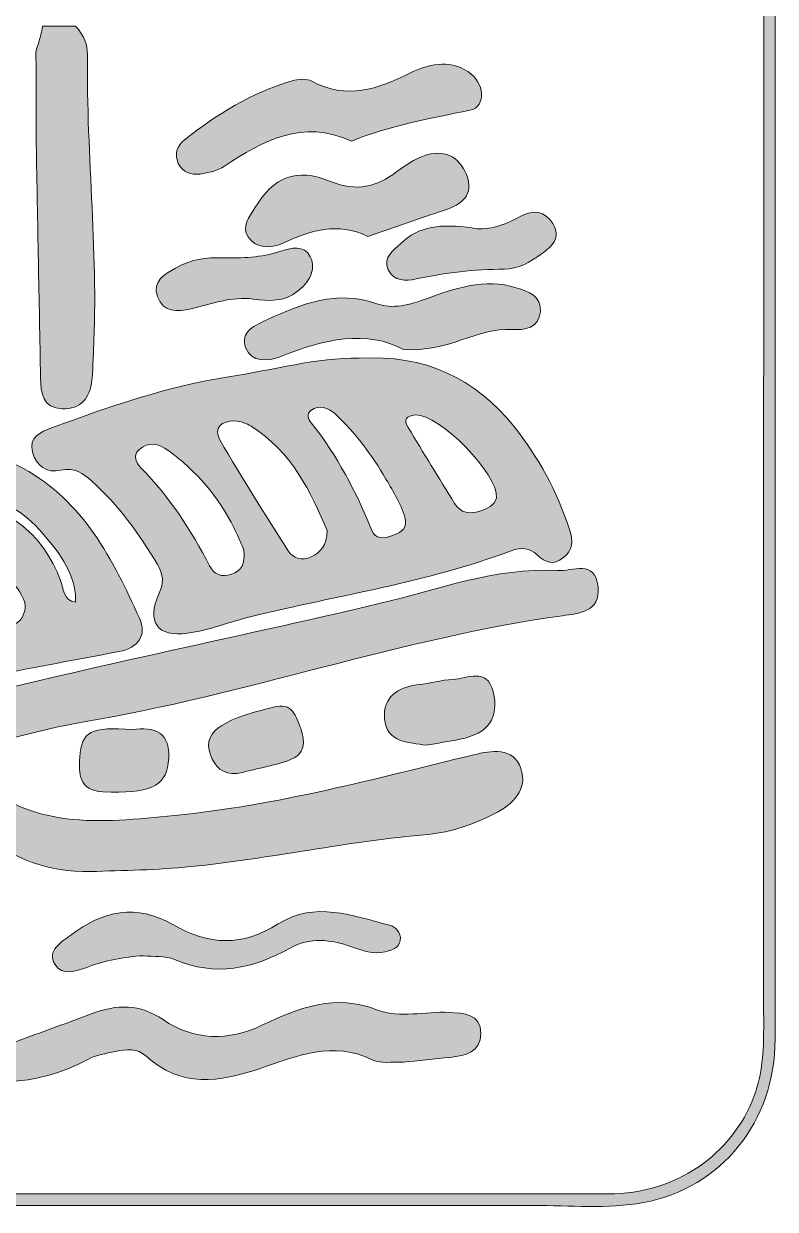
# Model space of a CAD drawing. Extents: x 89 to 398, y -3051 to -2619.
# Drawn here: x 235.5 to 397.9, y -3050.5 to -2794.2 of the extents above; entities that cross this region are included whole.
import ezdxf

# ---------------------------------------------------------------- set-up
doc = ezdxf.new("R2010")
doc.units = 0
doc.header["$MEASUREMENT"] = 0
doc.layers.add('Layer 1', color=7, linetype='Continuous', lineweight=0)

msp = doc.modelspace()

# ---------------------------------------------------------------- hatches: boundary and pattern name
at = {"layer": 'Layer 1', "true_color": 0x000000, "transparency": 33554687}
h = msp.add_hatch(color=18, dxfattribs=at)
h.dxf.hatch_style = 2
edge = h.paths.add_edge_path()
edge.add_spline(control_points=[(395.41, -2834.51), (395.41, -2834.51), (395.36, -2834.51), (395.36, -2834.51), (395.36, -2893.45), (395.35, -2952.4), (395.36, -3011.36), (395.36, -3016.33), (395.07, -3021.24), (393.32, -3025.98), (388.55, -3038.83), (376.22, -3047.21), (361.9, -3047.21), (285.21, -3047.21), (208.53, -3047.19), (131.85, -3047.18), (129.32, -3047.18), (126.78, -3047.24), (124.25, -3047.15), (106.21, -3046.51), (92.63, -3032.98), (91.91, -3014.96), (91.88, -3014.04), (91.89, -3013.12), (91.89, -3012.19), (91.89, -2893.72), (91.91, -2775.24), (91.86, -2656.76), (91.86, -2647.1), (94.45, -2638.63), (101.4, -2631.69), (108.31, -2624.81), (116.65, -2621.75), (126.35, -2621.76), (182.88, -2621.82), (239.42, -2621.79), (295.95, -2621.79), (318.06, -2621.79), (340.17, -2621.7), (362.27, -2621.82), (378.69, -2621.91), (391.69, -2632.65), (394.78, -2648.36), (395.61, -2652.57), (395.39, -2656.85), (395.4, -2661.1), (395.41, -2718.9), (395.41, -2776.7), (395.41, -2834.51)], knot_values=[0, 0, 0, 0, 1, 1, 1, 2, 2, 2, 3, 3, 3, 4, 4, 4, 5, 5, 5, 6, 6, 6, 7, 7, 7, 8, 8, 8, 9, 9, 9, 10, 10, 10, 11, 11, 11, 12, 12, 12, 13, 13, 13, 14, 14, 14, 15, 15, 15, 16, 16, 16, 16], degree=3, periodic=0)
edge = h.paths.add_edge_path()
edge.add_spline(control_points=[(397.82, -2885.96), (397.82, -2808.7), (397.84, -2731.44), (397.82, -2654.18), (397.82, -2643.95), (393.9, -2635.4), (386.42, -2628.46), (379.29, -2621.84), (370.71, -2619.18), (361.14, -2619.2), (341.22, -2619.24), (321.3, -2619.24), (301.38, -2619.24), (242.77, -2619.23), (184.16, -2619.22), (125.55, -2619.21), (114.3, -2619.21), (104.99, -2623.52), (97.62, -2632.01), (91.39, -2639.17), (89.33, -2647.62), (89.34, -2656.94), (89.42, -2716.01), (89.38, -2775.08), (89.38, -2834.15), (89.38, -2883.43), (89.37, -2932.71), (89.39, -2981.99), (89.39, -2993.61), (89.33, -3005.24), (89.56, -3016.86), (89.73, -3025.02), (93.06, -3032), (98.53, -3038.01), (106.54, -3046.79), (116.67, -3049.82), (128.32, -3049.8), (200.74, -3049.68), (273.17, -3049.77), (345.59, -3049.7), (353.52, -3049.69), (361.52, -3050.53), (369.39, -3049.07), (386.3, -3045.92), (397.82, -3031.58), (397.83, -3013.77), (397.86, -2971.17), (397.82, -2928.57), (397.82, -2885.96)], knot_values=[0, 0, 0, 0, 1, 1, 1, 2, 2, 2, 3, 3, 3, 4, 4, 4, 5, 5, 5, 6, 6, 6, 7, 7, 7, 8, 8, 8, 9, 9, 9, 10, 10, 10, 11, 11, 11, 12, 12, 12, 13, 13, 13, 14, 14, 14, 15, 15, 15, 16, 16, 16, 16], degree=3, periodic=0)
at = {"layer": 'Layer 1', "true_color": 0x1b2251, "transparency": 33554687}
h = msp.add_hatch(color=179, dxfattribs=at)
h.dxf.hatch_style = 2
edge = h.paths.add_edge_path()
edge.add_spline(control_points=[(249.28, -2800.88), (249.31, -2798.74), (248.68, -2796.91), (246.72, -2794.72), (246.72, -2794.72), (239.59, -2794.72), (239.59, -2794.72), (239.29, -2796.38), (238.87, -2798.03), (238.28, -2799.69), (237.94, -2800.61), (238.21, -2801.75), (238.21, -2802.79), (238.21, -2808.61), (238.14, -2814.43), (238.23, -2820.25), (238.51, -2837.08), (238.87, -2853.91), (239.15, -2870.74), (239.2, -2874.12), (239.63, -2877.27), (243.83, -2877.44), (247.84, -2877.59), (249.83, -2875.1), (250.27, -2871.28), (250.43, -2869.84), (250.42, -2868.38), (250.5, -2866.93), (251.82, -2844.88), (249.02, -2822.91), (249.28, -2800.88)], knot_values=[0, 0, 0, 0, 1, 1, 1, 2, 2, 2, 3, 3, 3, 4, 4, 4, 5, 5, 5, 6, 6, 6, 7, 7, 7, 8, 8, 8, 9, 9, 9, 10, 10, 10, 10], degree=3, periodic=0)
at = {"layer": 'Layer 1', "true_color": 0x064e29, "transparency": 33554687}
h = msp.add_hatch(color=118, dxfattribs=at)
h.dxf.hatch_style = 2
edge = h.paths.add_edge_path()
edge.add_spline(control_points=[(306.37, -2819.57), (295.69, -2814.74), (287.22, -2819.46), (278.86, -2825), (277.38, -2825.98), (275.42, -2826.44), (273.62, -2826.69), (271.7, -2826.96), (269.83, -2826.33), (268.91, -2824.38), (268, -2822.43), (268.64, -2820.57), (270.2, -2819.34), (277.25, -2813.81), (284.78, -2809.06), (293.48, -2806.54), (294.81, -2806.15), (296.64, -2806), (297.76, -2806.61), (305.28, -2810.75), (311.94, -2808.29), (318.91, -2804.88), (322.71, -2803.02), (327.22, -2801.84), (331.44, -2804.52), (335.11, -2806.86), (335.54, -2812.15), (331.91, -2812.9), (323.27, -2814.67), (314.6, -2816.22), (306.37, -2819.57)], knot_values=[0, 0, 0, 0, 1, 1, 1, 2, 2, 2, 3, 3, 3, 4, 4, 4, 5, 5, 5, 6, 6, 6, 7, 7, 7, 8, 8, 8, 9, 9, 9, 10, 10, 10, 10], degree=3, periodic=0)
h = msp.add_hatch(color=118, dxfattribs=at)
h.dxf.hatch_style = 2
edge = h.paths.add_edge_path()
edge.add_spline(control_points=[(309.83, -2840.18), (303.31, -2836.99), (297.37, -2838.9), (291.34, -2841.69), (288.96, -2842.8), (285.72, -2842.9), (283.97, -2840.29), (282.49, -2838.1), (284.31, -2835.9), (285.45, -2834), (289.41, -2827.41), (294.32, -2825.21), (301.81, -2828.28), (307.49, -2830.61), (311.71, -2829.47), (316.15, -2826.17), (317.96, -2824.82), (319.9, -2823.45), (322.01, -2822.73), (326.12, -2821.32), (329.51, -2822.7), (331.15, -2826.8), (332.91, -2831.23), (330.19, -2833.25), (326.39, -2834.51), (320.91, -2836.33), (315.45, -2838.25), (309.83, -2840.18)], knot_values=[0, 0, 0, 0, 1, 1, 1, 2, 2, 2, 3, 3, 3, 4, 4, 4, 5, 5, 5, 6, 6, 6, 7, 7, 7, 8, 8, 8, 9, 9, 9, 9], degree=3, periodic=0)
h = msp.add_hatch(color=118, dxfattribs=at)
h.dxf.hatch_style = 2
edge = h.paths.add_edge_path()
edge.add_spline(control_points=[(332.36, -2838.35), (335.14, -2838.97), (339.07, -2838.01), (342.79, -2835.86), (345.57, -2834.26), (348.12, -2834.71), (349.81, -2837.39), (351.75, -2840.48), (349.61, -2842.32), (347.3, -2844.02), (344.9, -2845.77), (342.29, -2847.25), (339.36, -2847.26), (332.9, -2847.28), (326.58, -2848.02), (320.28, -2849.38), (318.08, -2849.85), (315.5, -2849.97), (314.28, -2847.4), (312.97, -2844.63), (315.49, -2843.16), (316.96, -2841.72), (320.82, -2837.94), (325.71, -2837.37), (332.36, -2838.35)], knot_values=[0, 0, 0, 0, 1, 1, 1, 2, 2, 2, 3, 3, 3, 4, 4, 4, 5, 5, 5, 6, 6, 6, 7, 7, 7, 8, 8, 8, 8], degree=3, periodic=0)
h = msp.add_hatch(color=118, dxfattribs=at)
h.dxf.hatch_style = 2
edge = h.paths.add_edge_path()
edge.add_spline(control_points=[(285.1, -2853.72), (280.43, -2853.11), (276.11, -2854.76), (271.7, -2855.82), (268.72, -2856.53), (265.65, -2856.7), (264.42, -2853.14), (263.24, -2849.76), (266.03, -2848.34), (268.34, -2847.01), (271.47, -2845.21), (274.93, -2844.67), (278.52, -2844.79), (282.68, -2844.93), (286.82, -2844.73), (290.81, -2843.45), (293.31, -2842.65), (296.12, -2841.89), (297.42, -2844.59), (298.85, -2847.54), (296.96, -2850.27), (294.62, -2852.12), (291.85, -2854.32), (288.45, -2854.2), (285.1, -2853.72)], knot_values=[0, 0, 0, 0, 1, 1, 1, 2, 2, 2, 3, 3, 3, 4, 4, 4, 5, 5, 5, 6, 6, 6, 7, 7, 7, 8, 8, 8, 8], degree=3, periodic=0)
h = msp.add_hatch(color=118, dxfattribs=at)
h.dxf.hatch_style = 2
edge = h.paths.add_edge_path()
edge.add_spline(control_points=[(317.53, -2864.63), (309.85, -2860.36), (300.3, -2862.27), (290.7, -2866.29), (288.36, -2867.27), (284.69, -2867.34), (283.52, -2864.37), (282.04, -2860.66), (285.75, -2859.29), (288.19, -2858.16), (295.59, -2854.71), (303.14, -2851.74), (311.57, -2854.69), (315.31, -2856), (318.89, -2854.99), (322.5, -2853.66), (328.75, -2851.37), (335.1, -2849.17), (341.9, -2851.26), (344.52, -2852.06), (347.44, -2853.08), (347.13, -2856.49), (346.81, -2860), (343.77, -2860.46), (341, -2860.31), (333.5, -2859.9), (327.28, -2865.28), (317.53, -2864.63)], knot_values=[0, 0, 0, 0, 1, 1, 1, 2, 2, 2, 3, 3, 3, 4, 4, 4, 5, 5, 5, 6, 6, 6, 7, 7, 7, 8, 8, 8, 9, 9, 9, 9], degree=3, periodic=0)
at = {"layer": 'Layer 1', "true_color": 0x1b2251, "transparency": 33554687}
h = msp.add_hatch(color=179, dxfattribs=at)
h.dxf.hatch_style = 2
edge = h.paths.add_edge_path()
edge.add_spline(control_points=[(337.62, -2896.7), (338.24, -2891.69), (325.19, -2878.48), (320.17, -2878.79), (318.12, -2878.92), (317.47, -2879.71), (318.56, -2881.51), (321.88, -2887), (325.23, -2892.47), (328.61, -2897.92), (329.91, -2900.02), (331.86, -2900.29), (334.06, -2899.56), (335.64, -2899.03), (337.2, -2898.45), (337.62, -2896.7)], knot_values=[0, 0, 0, 0, 1, 1, 1, 2, 2, 2, 3, 3, 3, 4, 4, 4, 5, 5, 5, 5], degree=3, periodic=0)
edge = h.paths.add_edge_path()
edge.add_spline(control_points=[(318.02, -2901.58), (317.25, -2898.29), (315.42, -2895.5), (313.76, -2892.64), (310.74, -2887.4), (307.14, -2882.59), (302.69, -2878.48), (301.26, -2877.17), (299.38, -2876.54), (297.56, -2877.81), (296.48, -2878.56), (296.96, -2879.68), (297.62, -2880.51), (303.27, -2887.53), (307.33, -2895.43), (310.7, -2903.73), (311.51, -2905.73), (313.31, -2905.48), (314.96, -2904.91), (316.55, -2904.37), (318.17, -2903.77), (318.02, -2901.58)], knot_values=[0, 0, 0, 0, 1, 1, 1, 2, 2, 2, 3, 3, 3, 4, 4, 4, 5, 5, 5, 6, 6, 6, 7, 7, 7, 7], degree=3, periodic=0)
edge = h.paths.add_edge_path()
edge.add_spline(control_points=[(283.08, -2908.05), (282.61, -2906.98), (281.87, -2905.06), (280.96, -2903.23), (277.58, -2896.44), (272.77, -2890.83), (266.64, -2886.41), (264.73, -2885.03), (262.39, -2884.39), (260.39, -2886.33), (259.07, -2887.61), (259.79, -2889.12), (260.84, -2890.19), (266.96, -2896.46), (271.72, -2903.66), (275.68, -2911.44), (276.62, -2913.31), (278.32, -2913.96), (280.41, -2913.24), (282.46, -2912.54), (283.35, -2911.12), (283.08, -2908.05)], knot_values=[0, 0, 0, 0, 1, 1, 1, 2, 2, 2, 3, 3, 3, 4, 4, 4, 5, 5, 5, 6, 6, 6, 7, 7, 7, 7], degree=3, periodic=0)
edge = h.paths.add_edge_path()
edge.add_spline(control_points=[(301.08, -2903.78), (297.52, -2895.51), (293.48, -2886.68), (284.65, -2881.24), (283.62, -2880.61), (282.33, -2880.08), (281.15, -2880.07), (278.37, -2880.04), (276.3, -2881.44), (277.97, -2884.31), (282.65, -2892.38), (287.63, -2900.28), (292.65, -2908.15), (293.72, -2909.84), (295.69, -2910.44), (297.62, -2909.46), (299.53, -2908.5), (301.06, -2907.09), (301.08, -2903.78)], knot_values=[0, 0, 0, 0, 1, 1, 1, 2, 2, 2, 3, 3, 3, 4, 4, 4, 5, 5, 5, 6, 6, 6, 6], degree=3, periodic=0)
edge = h.paths.add_edge_path()
edge.add_spline(control_points=[(307.95, -2866.53), (322.21, -2865.65), (333.03, -2870.83), (341.38, -2881.23), (346.75, -2887.92), (350.75, -2895.4), (353.43, -2903.58), (354.22, -2905.98), (354.18, -2908.01), (352.03, -2909.7), (349.95, -2911.33), (348.17, -2910.71), (346.51, -2909.1), (344.8, -2907.45), (342.99, -2907.35), (340.8, -2908.17), (322.63, -2914.97), (303.44, -2917.78), (284.71, -2922.35), (280.08, -2923.48), (275.58, -2925.34), (270.91, -2925.99), (264.35, -2926.9), (261.97, -2923.5), (264.73, -2917.49), (265.83, -2915.09), (265.72, -2913.3), (264.43, -2911.13), (260.48, -2904.49), (256.02, -2898.28), (250.22, -2893.1), (248.32, -2891.41), (246.48, -2890), (243.57, -2890.71), (240.43, -2891.47), (238.25, -2889.75), (237.43, -2886.84), (236.51, -2883.55), (239.22, -2882.45), (241.53, -2881.6), (254, -2876.97), (266.59, -2872.59), (279.78, -2870.56), (289.4, -2869.07), (298.86, -2866.34), (307.95, -2866.53)], knot_values=[0, 0, 0, 0, 1, 1, 1, 2, 2, 2, 3, 3, 3, 4, 4, 4, 5, 5, 5, 6, 6, 6, 7, 7, 7, 8, 8, 8, 9, 9, 9, 10, 10, 10, 11, 11, 11, 12, 12, 12, 13, 13, 13, 14, 14, 14, 15, 15, 15, 15], degree=3, periodic=0)
h = msp.add_hatch(color=179, dxfattribs=at)
h.dxf.hatch_style = 2
edge = h.paths.add_edge_path()
edge.add_spline(control_points=[(222.49, -2920.65), (222.64, -2923.1), (222.78, -2925.98), (226.46, -2925.2), (229.82, -2924.49), (234.52, -2925.79), (235.78, -2921.04), (236.55, -2918.13), (231.52, -2912.22), (228.95, -2912.56), (224.45, -2913.16), (222.96, -2916.46), (222.49, -2920.65)], knot_values=[0, 0, 0, 0, 1, 1, 1, 2, 2, 2, 3, 3, 3, 4, 4, 4, 4], degree=3, periodic=0)
edge = h.paths.add_edge_path()
edge.add_spline(control_points=[(246.7, -2919.29), (246.93, -2914.73), (244.8, -2910.28), (239.61, -2904.37), (231.19, -2894.79), (223.67, -2895.1), (216.87, -2905.87), (213.18, -2911.71), (210.27, -2918.11), (212.23, -2925.45), (214.25, -2918.58), (215.52, -2911.53), (219.3, -2905.3), (223.02, -2899.15), (228.69, -2897.85), (234.46, -2902.15), (238.72, -2905.32), (241.57, -2909.58), (243.47, -2914.55), (244.14, -2916.29), (244.01, -2918.78), (246.7, -2919.29)], knot_values=[0, 0, 0, 0, 1, 1, 1, 2, 2, 2, 3, 3, 3, 4, 4, 4, 5, 5, 5, 6, 6, 6, 7, 7, 7, 7], degree=3, periodic=0)
edge = h.paths.add_edge_path()
edge.add_spline(control_points=[(201.86, -2942.68), (206.74, -2944.58), (211.28, -2943.1), (215.79, -2941.93), (247.77, -2933.62), (280.18, -2927.16), (312.33, -2919.58), (325.04, -2916.58), (337.36, -2911.68), (350.74, -2912.44), (354.07, -2912.63), (358.91, -2909.87), (359.58, -2915.97), (360.18, -2921.44), (355.36, -2921.7), (351.92, -2922.18), (316.85, -2927.08), (283.42, -2939.32), (248.55, -2945.14), (240.58, -2946.47), (232.78, -2948.84), (224.9, -2950.72), (223.48, -2951.06), (221.74, -2951.21), (221.37, -2952.84), (220.97, -2954.61), (222.9, -2954.99), (223.88, -2955.97), (236.61, -2968.78), (252.05, -2966.98), (268.1, -2965.39), (290.18, -2963.21), (311.37, -2957.44), (332.76, -2952.26), (336.45, -2951.37), (341.34, -2950.52), (342.92, -2955.22), (344.45, -2959.78), (341.21, -2963), (337.14, -2965.05), (332.65, -2967.32), (327.9, -2969.03), (322.93, -2969.46), (305.71, -2970.92), (288.82, -2974.73), (271.65, -2976.44), (264.42, -2977.16), (257.12, -2977.28), (249.85, -2977.5), (240.96, -2977.76), (233.2, -2974.74), (226.3, -2969.14), (217.94, -2962.35), (209.9, -2955.04), (198.48, -2953.45), (195.01, -2952.97), (192.14, -2950.51), (189.63, -2947.9), (182.04, -2940.02), (182.78, -2934.6), (192.85, -2931.15), (199.34, -2928.92), (201.66, -2925.28), (202.33, -2918.66), (203.34, -2908.55), (206.99, -2899.28), (215.13, -2892.42), (221.09, -2887.41), (228.69, -2886.63), (235.44, -2890.35), (248.47, -2897.52), (254.77, -2910), (260.53, -2922.75), (262.17, -2926.35), (260.32, -2929.16), (256.1, -2929.94), (245.49, -2931.92), (234.88, -2933.96), (224.27, -2935.97), (216.61, -2937.42), (209.02, -2939.12), (201.86, -2942.68)], knot_values=[0, 0, 0, 0, 1, 1, 1, 2, 2, 2, 3, 3, 3, 4, 4, 4, 5, 5, 5, 6, 6, 6, 7, 7, 7, 8, 8, 8, 9, 9, 9, 10, 10, 10, 11, 11, 11, 12, 12, 12, 13, 13, 13, 14, 14, 14, 15, 15, 15, 16, 16, 16, 17, 17, 17, 18, 18, 18, 19, 19, 19, 20, 20, 20, 21, 21, 21, 22, 22, 22, 23, 23, 23, 24, 24, 24, 25, 25, 25, 26, 26, 26, 27, 27, 27, 27], degree=3, periodic=0)
h = msp.add_hatch(color=179, dxfattribs=at)
h.dxf.hatch_style = 2
edge = h.paths.add_edge_path()
edge.add_spline(control_points=[(322.51, -2950.18), (318.54, -2949.58), (313.89, -2949.65), (313.46, -2944.47), (313.08, -2939.79), (316.35, -2937.58), (320.85, -2937.08), (323.31, -2936.81), (325.73, -2936.11), (328.19, -2935.96), (331.37, -2935.78), (335.63, -2933.34), (336.9, -2938.58), (338.32, -2944.44), (335.88, -2947.64), (329.76, -2948.89), (327.33, -2949.38), (324.89, -2949.76), (322.51, -2950.18)], knot_values=[0, 0, 0, 0, 1, 1, 1, 2, 2, 2, 3, 3, 3, 4, 4, 4, 5, 5, 5, 6, 6, 6, 6], degree=3, periodic=0)
h = msp.add_hatch(color=179, dxfattribs=at)
h.dxf.hatch_style = 2
edge = h.paths.add_edge_path()
edge.add_spline(control_points=[(281.6, -2956.34), (278.47, -2956.51), (276.82, -2954.85), (275.84, -2952.27), (274.78, -2949.46), (275.97, -2947.32), (278.3, -2945.91), (281.71, -2943.86), (285.6, -2943.01), (289.41, -2941.96), (293.67, -2940.8), (294.36, -2943.98), (295.36, -2946.61), (296.43, -2949.39), (296.24, -2952.26), (293.02, -2953.38), (289.32, -2954.68), (285.41, -2955.38), (281.6, -2956.34)], knot_values=[0, 0, 0, 0, 1, 1, 1, 2, 2, 2, 3, 3, 3, 4, 4, 4, 5, 5, 5, 6, 6, 6, 6], degree=3, periodic=0)
h = msp.add_hatch(color=179, dxfattribs=at)
h.dxf.hatch_style = 2
edge = h.paths.add_edge_path()
edge.add_spline(control_points=[(259.05, -2946.82), (263.46, -2946.26), (267.66, -2946.98), (266.75, -2954.13), (266.11, -2959.13), (262.59, -2960.68), (252.64, -2960.26), (247.33, -2960.03), (247.44, -2956.25), (247.64, -2952.77), (247.96, -2947.22), (250.12, -2946.11), (259.05, -2946.82)], knot_values=[0, 0, 0, 0, 1, 1, 1, 2, 2, 2, 3, 3, 3, 4, 4, 4, 4], degree=3, periodic=0)
at = {"layer": 'Layer 1', "true_color": 0x064e29, "transparency": 33554687}
h = msp.add_hatch(color=118, dxfattribs=at)
h.dxf.hatch_style = 2
edge = h.paths.add_edge_path()
edge.add_spline(control_points=[(261.32, -2995.72), (257.1, -2995.9), (253.1, -2996.78), (249.14, -2998.22), (246.85, -2999.05), (243.76, -3000.11), (242.28, -2997.63), (240.41, -2994.5), (243.7, -2992.77), (245.68, -2991.25), (252.49, -2986.01), (259.98, -2984.44), (267.7, -2988.97), (275.47, -2993.53), (282.83, -2993.71), (290.5, -2988.84), (298.47, -2983.78), (306.57, -2987.11), (314.55, -2989.11), (315.87, -2989.44), (317.12, -2990.68), (316.84, -2992.41), (316.56, -2994.16), (315.02, -2994.48), (313.6, -2994.83), (311.03, -2995.46), (308.69, -2994.62), (306.33, -2993.77), (301.87, -2992.15), (297.31, -2991.69), (293.05, -2994.06), (285.03, -2998.5), (276.93, -3000.32), (268.07, -2996.51), (266.08, -2995.65), (263.59, -2995.96), (261.32, -2995.72)], knot_values=[0, 0, 0, 0, 1, 1, 1, 2, 2, 2, 3, 3, 3, 4, 4, 4, 5, 5, 5, 6, 6, 6, 7, 7, 7, 8, 8, 8, 9, 9, 9, 10, 10, 10, 11, 11, 11, 12, 12, 12, 12], degree=3, periodic=0)
h = msp.add_hatch(color=118, dxfattribs=at)
h.dxf.hatch_style = 2
edge = h.paths.add_edge_path()
edge.add_spline(control_points=[(317.57, -3018.73), (315.03, -3018.59), (312.65, -3019.1), (310.94, -3018.26), (302.31, -3013.97), (294.48, -3017.42), (286.45, -3020.13), (277.89, -3023.01), (269.46, -3024.41), (261.9, -3017.36), (260.15, -3015.73), (257.62, -3015.87), (255.33, -3016.4), (253.31, -3016.87), (251.15, -3017.17), (249.35, -3018.12), (237.87, -3024.2), (226.57, -3024.64), (214.91, -3018.32), (211.02, -3016.22), (206.45, -3016.86), (202.19, -3018.59), (197.3, -3020.58), (192.14, -3021.16), (186.9, -3020.83), (184.77, -3020.7), (182.71, -3020.22), (182.36, -3017.52), (182.02, -3014.94), (183.65, -3013.62), (185.67, -3012.88), (193.29, -3010.09), (201.01, -3007.68), (209.21, -3007.3), (213.58, -3007.09), (217.38, -3008.62), (220.63, -3011.46), (225, -3015.28), (229.77, -3015.94), (235.12, -3013.85), (240.14, -3011.9), (245.25, -3010.15), (250.3, -3008.23), (255.64, -3006.2), (260.53, -3006.07), (265.63, -3009.53), (272.31, -3014.07), (279.74, -3014.21), (286.99, -3010.75), (295, -3006.93), (302.8, -3003.84), (311.97, -3007.46), (316.8, -3009.36), (322.28, -3007.64), (327.44, -3007.98), (330.42, -3008.18), (334.33, -3008.11), (334.27, -3012.55), (334.22, -3016.51), (330.95, -3017.35), (327.65, -3017.68), (324.14, -3018.03), (320.64, -3018.41), (317.57, -3018.73)], knot_values=[0, 0, 0, 0, 1, 1, 1, 2, 2, 2, 3, 3, 3, 4, 4, 4, 5, 5, 5, 6, 6, 6, 7, 7, 7, 8, 8, 8, 9, 9, 9, 10, 10, 10, 11, 11, 11, 12, 12, 12, 13, 13, 13, 14, 14, 14, 15, 15, 15, 16, 16, 16, 17, 17, 17, 18, 18, 18, 19, 19, 19, 20, 20, 20, 21, 21, 21, 21], degree=3, periodic=0)

# ---------------------------------------------------------------- linework, layer by layer
at = {"layer": 'Layer 1'}
for points, knots in [([(397.82, -2885.96), (397.82, -2808.7), (397.84, -2731.44), (397.82, -2654.18), (397.82, -2643.95), (393.9, -2635.4), (386.42, -2628.46), (379.29, -2621.84), (370.71, -2619.18), (361.14, -2619.2), (341.22, -2619.24), (321.3, -2619.24), (301.38, -2619.24), (242.77, -2619.23), (184.16, -2619.22), (125.55, -2619.21), (114.3, -2619.21), (104.99, -2623.52), (97.62, -2632.01), (91.39, -2639.17), (89.33, -2647.62), (89.34, -2656.94), (89.42, -2716.01), (89.38, -2775.08), (89.38, -2834.15), (89.38, -2883.43), (89.37, -2932.71), (89.39, -2981.99), (89.39, -2993.61), (89.33, -3005.24), (89.56, -3016.86), (89.73, -3025.02), (93.06, -3032), (98.53, -3038.01), (106.54, -3046.79), (116.67, -3049.82), (128.32, -3049.8), (200.74, -3049.68), (273.17, -3049.77), (345.59, -3049.7), (353.52, -3049.69), (361.52, -3050.53), (369.39, -3049.07), (386.3, -3045.92), (397.82, -3031.58), (397.83, -3013.77), (397.86, -2971.17), (397.82, -2928.57), (397.82, -2885.96)], [0, 0, 0, 0, 1, 1, 1, 2, 2, 2, 3, 3, 3, 4, 4, 4, 5, 5, 5, 6, 6, 6, 7, 7, 7, 8, 8, 8, 9, 9, 9, 10, 10, 10, 11, 11, 11, 12, 12, 12, 13, 13, 13, 14, 14, 14, 15, 15, 15, 16, 16, 16, 16]), ([(395.41, -2834.51), (395.41, -2834.51), (395.36, -2834.51), (395.36, -2834.51), (395.36, -2893.45), (395.35, -2952.4), (395.36, -3011.36), (395.36, -3016.33), (395.07, -3021.24), (393.32, -3025.98), (388.55, -3038.83), (376.22, -3047.21), (361.9, -3047.21), (285.21, -3047.21), (208.53, -3047.19), (131.85, -3047.18), (129.32, -3047.18), (126.78, -3047.24), (124.25, -3047.15), (106.21, -3046.51), (92.63, -3032.98), (91.91, -3014.96), (91.88, -3014.04), (91.89, -3013.12), (91.89, -3012.19), (91.89, -2893.72), (91.91, -2775.24), (91.86, -2656.76), (91.86, -2647.1), (94.45, -2638.63), (101.4, -2631.69), (108.31, -2624.81), (116.65, -2621.75), (126.35, -2621.76), (182.88, -2621.82), (239.42, -2621.79), (295.95, -2621.79), (318.06, -2621.79), (340.17, -2621.7), (362.27, -2621.82), (378.69, -2621.91), (391.69, -2632.65), (394.78, -2648.36), (395.61, -2652.57), (395.39, -2656.85), (395.4, -2661.1), (395.41, -2718.9), (395.41, -2776.7), (395.41, -2834.51)], [0, 0, 0, 0, 1, 1, 1, 2, 2, 2, 3, 3, 3, 4, 4, 4, 5, 5, 5, 6, 6, 6, 7, 7, 7, 8, 8, 8, 9, 9, 9, 10, 10, 10, 11, 11, 11, 12, 12, 12, 13, 13, 13, 14, 14, 14, 15, 15, 15, 16, 16, 16, 16]), ([(395.41, -2834.51), (395.41, -2834.51), (395.36, -2834.51), (395.36, -2834.51), (395.36, -2893.45), (395.35, -2952.4), (395.36, -3011.36), (395.36, -3016.33), (395.07, -3021.24), (393.32, -3025.98), (388.55, -3038.83), (376.22, -3047.21), (361.9, -3047.21), (285.21, -3047.21), (208.53, -3047.19), (131.85, -3047.18), (129.32, -3047.18), (126.78, -3047.24), (124.25, -3047.15), (106.21, -3046.51), (92.63, -3032.98), (91.91, -3014.96), (91.88, -3014.04), (91.89, -3013.12), (91.89, -3012.19), (91.89, -2893.72), (91.91, -2775.24), (91.86, -2656.76), (91.86, -2647.1), (94.45, -2638.63), (101.4, -2631.69), (108.31, -2624.81), (116.65, -2621.75), (126.35, -2621.76), (182.88, -2621.82), (239.42, -2621.79), (295.95, -2621.79), (318.06, -2621.79), (340.17, -2621.7), (362.27, -2621.82), (378.69, -2621.91), (391.69, -2632.65), (394.78, -2648.36), (395.61, -2652.57), (395.39, -2656.85), (395.4, -2661.1), (395.41, -2718.9), (395.41, -2776.7), (395.41, -2834.51)], [0, 0, 0, 0, 1, 1, 1, 2, 2, 2, 3, 3, 3, 4, 4, 4, 5, 5, 5, 6, 6, 6, 7, 7, 7, 8, 8, 8, 9, 9, 9, 10, 10, 10, 11, 11, 11, 12, 12, 12, 13, 13, 13, 14, 14, 14, 15, 15, 15, 16, 16, 16, 16]), ([(249.28, -2800.88), (249.31, -2798.74), (248.68, -2796.91), (246.72, -2794.72), (246.72, -2794.72), (239.59, -2794.72), (239.59, -2794.72), (239.29, -2796.38), (238.87, -2798.03), (238.28, -2799.69), (237.94, -2800.61), (238.21, -2801.75), (238.21, -2802.79), (238.21, -2808.61), (238.14, -2814.43), (238.23, -2820.25), (238.51, -2837.08), (238.87, -2853.91), (239.15, -2870.74), (239.2, -2874.12), (239.63, -2877.27), (243.83, -2877.44), (247.84, -2877.59), (249.83, -2875.1), (250.27, -2871.28), (250.43, -2869.84), (250.42, -2868.38), (250.5, -2866.93), (251.82, -2844.88), (249.02, -2822.91), (249.28, -2800.88)], [0, 0, 0, 0, 1, 1, 1, 2, 2, 2, 3, 3, 3, 4, 4, 4, 5, 5, 5, 6, 6, 6, 7, 7, 7, 8, 8, 8, 9, 9, 9, 10, 10, 10, 10]), ([(306.37, -2819.57), (295.69, -2814.74), (287.22, -2819.46), (278.86, -2825), (277.38, -2825.98), (275.42, -2826.44), (273.62, -2826.69), (271.7, -2826.96), (269.83, -2826.33), (268.91, -2824.38), (268, -2822.43), (268.64, -2820.57), (270.2, -2819.34), (277.25, -2813.81), (284.78, -2809.06), (293.48, -2806.54), (294.81, -2806.15), (296.64, -2806), (297.76, -2806.61), (305.28, -2810.75), (311.94, -2808.29), (318.91, -2804.88), (322.71, -2803.02), (327.22, -2801.84), (331.44, -2804.52), (335.11, -2806.86), (335.54, -2812.15), (331.91, -2812.9), (323.27, -2814.67), (314.6, -2816.22), (306.37, -2819.57)], [0, 0, 0, 0, 1, 1, 1, 2, 2, 2, 3, 3, 3, 4, 4, 4, 5, 5, 5, 6, 6, 6, 7, 7, 7, 8, 8, 8, 9, 9, 9, 10, 10, 10, 10]), ([(309.83, -2840.18), (303.31, -2836.99), (297.37, -2838.9), (291.34, -2841.69), (288.96, -2842.8), (285.72, -2842.9), (283.97, -2840.29), (282.49, -2838.1), (284.31, -2835.9), (285.45, -2834), (289.41, -2827.41), (294.32, -2825.21), (301.81, -2828.28), (307.49, -2830.61), (311.71, -2829.47), (316.15, -2826.17), (317.96, -2824.82), (319.9, -2823.45), (322.01, -2822.73), (326.12, -2821.32), (329.51, -2822.7), (331.15, -2826.8), (332.91, -2831.23), (330.19, -2833.25), (326.39, -2834.51), (320.91, -2836.33), (315.45, -2838.25), (309.83, -2840.18)], [0, 0, 0, 0, 1, 1, 1, 2, 2, 2, 3, 3, 3, 4, 4, 4, 5, 5, 5, 6, 6, 6, 7, 7, 7, 8, 8, 8, 9, 9, 9, 9]), ([(332.36, -2838.35), (335.14, -2838.97), (339.07, -2838.01), (342.79, -2835.86), (345.57, -2834.26), (348.12, -2834.71), (349.81, -2837.39), (351.75, -2840.48), (349.61, -2842.32), (347.3, -2844.02), (344.9, -2845.77), (342.29, -2847.25), (339.36, -2847.26), (332.9, -2847.28), (326.58, -2848.02), (320.28, -2849.38), (318.08, -2849.85), (315.5, -2849.97), (314.28, -2847.4), (312.97, -2844.63), (315.49, -2843.16), (316.96, -2841.72), (320.82, -2837.94), (325.71, -2837.37), (332.36, -2838.35)], [0, 0, 0, 0, 1, 1, 1, 2, 2, 2, 3, 3, 3, 4, 4, 4, 5, 5, 5, 6, 6, 6, 7, 7, 7, 8, 8, 8, 8]), ([(285.1, -2853.72), (280.43, -2853.11), (276.11, -2854.76), (271.7, -2855.82), (268.72, -2856.53), (265.65, -2856.7), (264.42, -2853.14), (263.24, -2849.76), (266.03, -2848.34), (268.34, -2847.01), (271.47, -2845.21), (274.93, -2844.67), (278.52, -2844.79), (282.68, -2844.93), (286.82, -2844.73), (290.81, -2843.45), (293.31, -2842.65), (296.12, -2841.89), (297.42, -2844.59), (298.85, -2847.54), (296.96, -2850.27), (294.62, -2852.12), (291.85, -2854.32), (288.45, -2854.2), (285.1, -2853.72)], [0, 0, 0, 0, 1, 1, 1, 2, 2, 2, 3, 3, 3, 4, 4, 4, 5, 5, 5, 6, 6, 6, 7, 7, 7, 8, 8, 8, 8]), ([(317.53, -2864.63), (309.85, -2860.36), (300.3, -2862.27), (290.7, -2866.29), (288.36, -2867.27), (284.69, -2867.34), (283.52, -2864.37), (282.04, -2860.66), (285.75, -2859.29), (288.19, -2858.16), (295.59, -2854.71), (303.14, -2851.74), (311.57, -2854.69), (315.31, -2856), (318.89, -2854.99), (322.5, -2853.66), (328.75, -2851.37), (335.1, -2849.17), (341.9, -2851.26), (344.52, -2852.06), (347.44, -2853.08), (347.13, -2856.49), (346.81, -2860), (343.77, -2860.46), (341, -2860.31), (333.5, -2859.9), (327.28, -2865.28), (317.53, -2864.63)], [0, 0, 0, 0, 1, 1, 1, 2, 2, 2, 3, 3, 3, 4, 4, 4, 5, 5, 5, 6, 6, 6, 7, 7, 7, 8, 8, 8, 9, 9, 9, 9]), ([(307.95, -2866.53), (322.21, -2865.65), (333.03, -2870.83), (341.38, -2881.23), (346.75, -2887.92), (350.75, -2895.4), (353.43, -2903.58), (354.22, -2905.98), (354.18, -2908.01), (352.03, -2909.7), (349.95, -2911.33), (348.17, -2910.71), (346.51, -2909.1), (344.8, -2907.45), (342.99, -2907.35), (340.8, -2908.17), (322.63, -2914.97), (303.44, -2917.78), (284.71, -2922.35), (280.08, -2923.48), (275.58, -2925.34), (270.91, -2925.99), (264.35, -2926.9), (261.97, -2923.5), (264.73, -2917.49), (265.83, -2915.09), (265.72, -2913.3), (264.43, -2911.13), (260.48, -2904.49), (256.02, -2898.28), (250.22, -2893.1), (248.32, -2891.41), (246.48, -2890), (243.57, -2890.71), (240.43, -2891.47), (238.25, -2889.75), (237.43, -2886.84), (236.51, -2883.55), (239.22, -2882.45), (241.53, -2881.6), (254, -2876.97), (266.59, -2872.59), (279.78, -2870.56), (289.4, -2869.07), (298.86, -2866.34), (307.95, -2866.53)], [0, 0, 0, 0, 1, 1, 1, 2, 2, 2, 3, 3, 3, 4, 4, 4, 5, 5, 5, 6, 6, 6, 7, 7, 7, 8, 8, 8, 9, 9, 9, 10, 10, 10, 11, 11, 11, 12, 12, 12, 13, 13, 13, 14, 14, 14, 15, 15, 15, 15]), ([(318.02, -2901.58), (317.25, -2898.29), (315.42, -2895.5), (313.76, -2892.64), (310.74, -2887.4), (307.14, -2882.59), (302.69, -2878.48), (301.26, -2877.17), (299.38, -2876.54), (297.56, -2877.81), (296.48, -2878.56), (296.96, -2879.68), (297.62, -2880.51), (303.27, -2887.53), (307.33, -2895.43), (310.7, -2903.73), (311.51, -2905.73), (313.31, -2905.48), (314.96, -2904.91), (316.55, -2904.37), (318.17, -2903.77), (318.02, -2901.58)], [0, 0, 0, 0, 1, 1, 1, 2, 2, 2, 3, 3, 3, 4, 4, 4, 5, 5, 5, 6, 6, 6, 7, 7, 7, 7]), ([(337.62, -2896.7), (338.24, -2891.69), (325.19, -2878.48), (320.17, -2878.79), (318.12, -2878.92), (317.47, -2879.71), (318.56, -2881.51), (321.88, -2887), (325.23, -2892.47), (328.61, -2897.92), (329.91, -2900.02), (331.86, -2900.29), (334.06, -2899.56), (335.64, -2899.03), (337.2, -2898.45), (337.62, -2896.7)], [0, 0, 0, 0, 1, 1, 1, 2, 2, 2, 3, 3, 3, 4, 4, 4, 5, 5, 5, 5]), ([(301.08, -2903.78), (297.52, -2895.51), (293.48, -2886.68), (284.65, -2881.24), (283.62, -2880.61), (282.33, -2880.08), (281.15, -2880.07), (278.37, -2880.04), (276.3, -2881.44), (277.97, -2884.31), (282.65, -2892.38), (287.63, -2900.28), (292.65, -2908.15), (293.72, -2909.84), (295.69, -2910.44), (297.62, -2909.46), (299.53, -2908.5), (301.06, -2907.09), (301.08, -2903.78)], [0, 0, 0, 0, 1, 1, 1, 2, 2, 2, 3, 3, 3, 4, 4, 4, 5, 5, 5, 6, 6, 6, 6]), ([(283.08, -2908.05), (282.61, -2906.98), (281.87, -2905.06), (280.96, -2903.23), (277.58, -2896.44), (272.77, -2890.83), (266.64, -2886.41), (264.73, -2885.03), (262.39, -2884.39), (260.39, -2886.33), (259.07, -2887.61), (259.79, -2889.12), (260.84, -2890.19), (266.96, -2896.46), (271.72, -2903.66), (275.68, -2911.44), (276.62, -2913.31), (278.32, -2913.96), (280.41, -2913.24), (282.46, -2912.54), (283.35, -2911.12), (283.08, -2908.05)], [0, 0, 0, 0, 1, 1, 1, 2, 2, 2, 3, 3, 3, 4, 4, 4, 5, 5, 5, 6, 6, 6, 7, 7, 7, 7]), ([(201.86, -2942.68), (206.74, -2944.58), (211.28, -2943.1), (215.79, -2941.93), (247.77, -2933.62), (280.18, -2927.16), (312.33, -2919.58), (325.04, -2916.58), (337.36, -2911.68), (350.74, -2912.44), (354.07, -2912.63), (358.91, -2909.87), (359.58, -2915.97), (360.18, -2921.44), (355.36, -2921.7), (351.92, -2922.18), (316.85, -2927.08), (283.42, -2939.32), (248.55, -2945.14), (240.58, -2946.47), (232.78, -2948.84), (224.9, -2950.72), (223.48, -2951.06), (221.74, -2951.21), (221.37, -2952.84), (220.97, -2954.61), (222.9, -2954.99), (223.88, -2955.97), (236.61, -2968.78), (252.05, -2966.98), (268.1, -2965.39), (290.18, -2963.21), (311.37, -2957.44), (332.76, -2952.26), (336.45, -2951.37), (341.34, -2950.52), (342.92, -2955.22), (344.45, -2959.78), (341.21, -2963), (337.14, -2965.05), (332.65, -2967.32), (327.9, -2969.03), (322.93, -2969.46), (305.71, -2970.92), (288.82, -2974.73), (271.65, -2976.44), (264.42, -2977.16), (257.12, -2977.28), (249.85, -2977.5), (240.96, -2977.76), (233.2, -2974.74), (226.3, -2969.14), (217.94, -2962.35), (209.9, -2955.04), (198.48, -2953.45), (195.01, -2952.97), (192.14, -2950.51), (189.63, -2947.9), (182.04, -2940.02), (182.78, -2934.6), (192.85, -2931.15), (199.34, -2928.92), (201.66, -2925.28), (202.33, -2918.66), (203.34, -2908.55), (206.99, -2899.28), (215.13, -2892.42), (221.09, -2887.41), (228.69, -2886.63), (235.44, -2890.35), (248.47, -2897.52), (254.77, -2910), (260.53, -2922.75), (262.17, -2926.35), (260.32, -2929.16), (256.1, -2929.94), (245.49, -2931.92), (234.88, -2933.96), (224.27, -2935.97), (216.61, -2937.42), (209.02, -2939.12), (201.86, -2942.68)], [0, 0, 0, 0, 1, 1, 1, 2, 2, 2, 3, 3, 3, 4, 4, 4, 5, 5, 5, 6, 6, 6, 7, 7, 7, 8, 8, 8, 9, 9, 9, 10, 10, 10, 11, 11, 11, 12, 12, 12, 13, 13, 13, 14, 14, 14, 15, 15, 15, 16, 16, 16, 17, 17, 17, 18, 18, 18, 19, 19, 19, 20, 20, 20, 21, 21, 21, 22, 22, 22, 23, 23, 23, 24, 24, 24, 25, 25, 25, 26, 26, 26, 27, 27, 27, 27]), ([(246.7, -2919.29), (246.93, -2914.73), (244.8, -2910.28), (239.61, -2904.37), (231.19, -2894.79), (223.67, -2895.1), (216.87, -2905.87), (213.18, -2911.71), (210.27, -2918.11), (212.23, -2925.45), (214.25, -2918.58), (215.52, -2911.53), (219.3, -2905.3), (223.02, -2899.15), (228.69, -2897.85), (234.46, -2902.15), (238.72, -2905.32), (241.57, -2909.58), (243.47, -2914.55), (244.14, -2916.29), (244.01, -2918.78), (246.7, -2919.29)], [0, 0, 0, 0, 1, 1, 1, 2, 2, 2, 3, 3, 3, 4, 4, 4, 5, 5, 5, 6, 6, 6, 7, 7, 7, 7]), ([(222.49, -2920.65), (222.64, -2923.1), (222.78, -2925.98), (226.46, -2925.2), (229.82, -2924.49), (234.52, -2925.79), (235.78, -2921.04), (236.55, -2918.13), (231.52, -2912.22), (228.95, -2912.56), (224.45, -2913.16), (222.96, -2916.46), (222.49, -2920.65)], [0, 0, 0, 0, 1, 1, 1, 2, 2, 2, 3, 3, 3, 4, 4, 4, 4]), ([(322.51, -2950.18), (318.54, -2949.58), (313.89, -2949.65), (313.46, -2944.47), (313.08, -2939.79), (316.35, -2937.58), (320.85, -2937.08), (323.31, -2936.81), (325.73, -2936.11), (328.19, -2935.96), (331.37, -2935.78), (335.63, -2933.34), (336.9, -2938.58), (338.32, -2944.44), (335.88, -2947.64), (329.76, -2948.89), (327.33, -2949.38), (324.89, -2949.76), (322.51, -2950.18)], [0, 0, 0, 0, 1, 1, 1, 2, 2, 2, 3, 3, 3, 4, 4, 4, 5, 5, 5, 6, 6, 6, 6]), ([(281.6, -2956.34), (278.47, -2956.51), (276.82, -2954.85), (275.84, -2952.27), (274.78, -2949.46), (275.97, -2947.32), (278.3, -2945.91), (281.71, -2943.86), (285.6, -2943.01), (289.41, -2941.96), (293.67, -2940.8), (294.36, -2943.98), (295.36, -2946.61), (296.43, -2949.39), (296.24, -2952.26), (293.02, -2953.38), (289.32, -2954.68), (285.41, -2955.38), (281.6, -2956.34)], [0, 0, 0, 0, 1, 1, 1, 2, 2, 2, 3, 3, 3, 4, 4, 4, 5, 5, 5, 6, 6, 6, 6]), ([(259.05, -2946.82), (263.46, -2946.26), (267.66, -2946.98), (266.75, -2954.13), (266.11, -2959.13), (262.59, -2960.68), (252.64, -2960.26), (247.33, -2960.03), (247.44, -2956.25), (247.64, -2952.77), (247.96, -2947.22), (250.12, -2946.11), (259.05, -2946.82)], [0, 0, 0, 0, 1, 1, 1, 2, 2, 2, 3, 3, 3, 4, 4, 4, 4]), ([(261.32, -2995.72), (257.1, -2995.9), (253.1, -2996.78), (249.14, -2998.22), (246.85, -2999.05), (243.76, -3000.11), (242.28, -2997.63), (240.41, -2994.5), (243.7, -2992.77), (245.68, -2991.25), (252.49, -2986.01), (259.98, -2984.44), (267.7, -2988.97), (275.47, -2993.53), (282.83, -2993.71), (290.5, -2988.84), (298.47, -2983.78), (306.57, -2987.11), (314.55, -2989.11), (315.87, -2989.44), (317.12, -2990.68), (316.84, -2992.41), (316.56, -2994.16), (315.02, -2994.48), (313.6, -2994.83), (311.03, -2995.46), (308.69, -2994.62), (306.33, -2993.77), (301.87, -2992.15), (297.31, -2991.69), (293.05, -2994.06), (285.03, -2998.5), (276.93, -3000.32), (268.07, -2996.51), (266.08, -2995.65), (263.59, -2995.96), (261.32, -2995.72)], [0, 0, 0, 0, 1, 1, 1, 2, 2, 2, 3, 3, 3, 4, 4, 4, 5, 5, 5, 6, 6, 6, 7, 7, 7, 8, 8, 8, 9, 9, 9, 10, 10, 10, 11, 11, 11, 12, 12, 12, 12]), ([(317.57, -3018.73), (315.03, -3018.59), (312.65, -3019.1), (310.94, -3018.26), (302.31, -3013.97), (294.48, -3017.42), (286.45, -3020.13), (277.89, -3023.01), (269.46, -3024.41), (261.9, -3017.36), (260.15, -3015.73), (257.62, -3015.87), (255.33, -3016.4), (253.31, -3016.87), (251.15, -3017.17), (249.35, -3018.12), (237.87, -3024.2), (226.57, -3024.64), (214.91, -3018.32), (211.02, -3016.22), (206.45, -3016.86), (202.19, -3018.59), (197.3, -3020.58), (192.14, -3021.16), (186.9, -3020.83), (184.77, -3020.7), (182.71, -3020.22), (182.36, -3017.52), (182.02, -3014.94), (183.65, -3013.62), (185.67, -3012.88), (193.29, -3010.09), (201.01, -3007.68), (209.21, -3007.3), (213.58, -3007.09), (217.38, -3008.62), (220.63, -3011.46), (225, -3015.28), (229.77, -3015.94), (235.12, -3013.85), (240.14, -3011.9), (245.25, -3010.15), (250.3, -3008.23), (255.64, -3006.2), (260.53, -3006.07), (265.63, -3009.53), (272.31, -3014.07), (279.74, -3014.21), (286.99, -3010.75), (295, -3006.93), (302.8, -3003.84), (311.97, -3007.46), (316.8, -3009.36), (322.28, -3007.64), (327.44, -3007.98), (330.42, -3008.18), (334.33, -3008.11), (334.27, -3012.55), (334.22, -3016.51), (330.95, -3017.35), (327.65, -3017.68), (324.14, -3018.03), (320.64, -3018.41), (317.57, -3018.73)], [0, 0, 0, 0, 1, 1, 1, 2, 2, 2, 3, 3, 3, 4, 4, 4, 5, 5, 5, 6, 6, 6, 7, 7, 7, 8, 8, 8, 9, 9, 9, 10, 10, 10, 11, 11, 11, 12, 12, 12, 13, 13, 13, 14, 14, 14, 15, 15, 15, 16, 16, 16, 17, 17, 17, 18, 18, 18, 19, 19, 19, 20, 20, 20, 21, 21, 21, 21])]:
    msp.add_open_spline(points, degree=3, knots=knots, dxfattribs=at)

doc.saveas('drawing.dxf')
